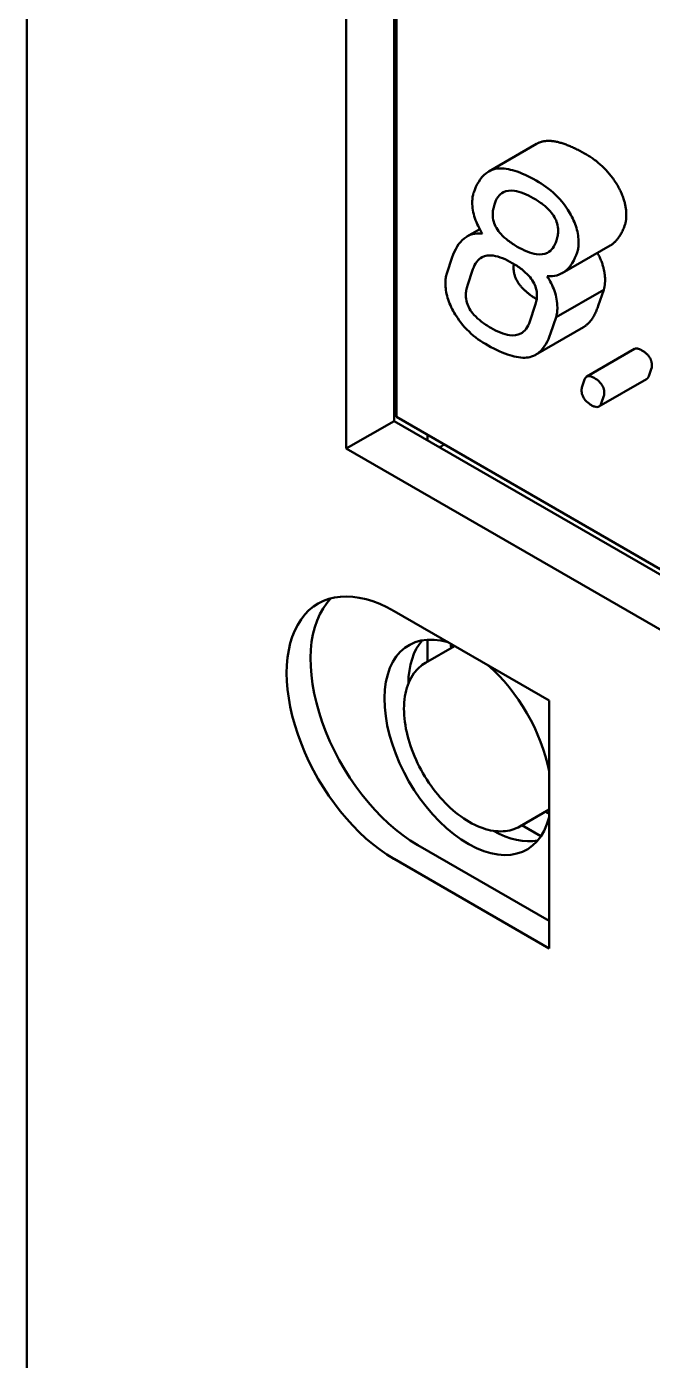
# Model space of a CAD drawing. Header units: millimetres. Extents: x 2121 to 4904, y 892 to 1933.
# Drawn here: x 3035.11 to 3048.36, y 1672.46 to 1700.71 of the extents above; entities that cross this region are included whole.
import ezdxf

# ---------------------------------------------------------------- set-up
doc = ezdxf.new("R2010")
doc.units = ezdxf.units.MM
doc.header["$LTSCALE"] = 1.8
doc.layers.add('외형선(ISO)', color=7, linetype='Continuous', lineweight=50)

msp = doc.modelspace()

# ---------------------------------------------------------------- linework, layer by layer
at = {"layer": '외형선(ISO)', "color": 7}
for p, q in [((3035.111, 1515.582), (3035.111, 1719.707)), ((3041.879, 1691.771), (3041.879, 1704.601)), ((3042.889, 1704.018), (3042.889, 1692.354)), ((3042.94, 1692.441), (3042.94, 1703.989)), ((3045.905, 1698.225), (3044.895, 1697.642)), ((3044.703, 1696.42), (3044.432, 1696.264)), ((3047.463, 1696.071), (3046.452, 1695.488)), ((3044.122, 1695.823), (3044.007, 1695.478)), ((3044.446, 1695.225), (3044.561, 1695.57)), ((3047.331, 1695.137), (3046.321, 1694.554)), ((3047.331, 1695.137), (3047.214, 1694.794)), ((3045.88, 1694.809), (3045.765, 1694.464)), ((3046.204, 1694.21), (3046.321, 1694.554)), ((3046.898, 1694.342), (3045.888, 1693.759)), ((3047.98, 1693.881), (3046.97, 1693.297)), ((3048.344, 1693.475), (3048.285, 1693.308)), ((3046.925, 1693.233), (3046.869, 1693.065)), ((3048.239, 1693.245), (3047.229, 1692.662)), ((3047.275, 1692.725), (3047.334, 1692.891)), ((3041.879, 1691.771), (3042.889, 1692.354)), ((3042.889, 1692.354), (3067.133, 1678.357)), ((3067.133, 1678.474), (3042.94, 1692.441)), ((3043.596, 1691.946), (3043.596, 1692.062)), ((3067.133, 1677.19), (3041.879, 1691.771)), ((3043.951, 1691.857), (3043.885, 1691.819)), ((3042.889, 1688.33), (3046.172, 1686.434)), ((3043.596, 1687.257), (3043.596, 1687.723)), ((3044.172, 1687.589), (3043.556, 1687.233)), ((3046.172, 1686.434), (3046.172, 1681.185)), ((3046.172, 1684.125), (3045.556, 1683.769)), ((3046, 1683.559), (3045.596, 1683.792)), ((3043.394, 1683.373), (3046.172, 1681.769)), ((3046.172, 1681.185), (3042.889, 1683.081))]:
    msp.add_line(p, q, dxfattribs=at)
for centre, major_axis, start_param, end_param in [((3042.889, 1685.705), (-1.607, 2.784), 5.497787, 8.63938), ((3043.394, 1685.997), (-1.607, 2.784), 0.157789, 2.356194), ((3044.455, 1685.443), (1.25, -2.165), 2.595813, 6.828965), ((3044.96, 1685.735), (-1.25, 2.165), 0.203431, 0.766417), ((3044.455, 1685.443), (1.25, -2.165), 1.025017, 2.116576), ((3044.96, 1685.735), (1.25, -2.165), 5.516769, 6.079755)]:
    msp.add_ellipse(centre, major_axis=major_axis, ratio=0.57735, start_param=start_param, end_param=end_param, dxfattribs=at)
for points, degree, knots in [([(3045.905, 1698.225), (3045.979, 1698.268), (3046.384, 1698.336), (3046.963, 1698.001)], 2, [0.733564, 0.733564, 0.733564, 1, 2, 2, 2]), ([(3045.953, 1697.418), (3045.801, 1697.506), (3045.644, 1697.584), (3045.37, 1697.681), (3045.247, 1697.708), (3045.05, 1697.705), (3044.94, 1697.685), (3044.716, 1697.505), (3044.634, 1697.359), (3044.576, 1697.193)], 3, [-0.2492526, -0.2492526, -0.2492526, -0.2492526, -0.1695753, -0.1695753, -0.1037794, -0.1037794, -0.0540017, -0.0540017, 0, 0, 0, 0]), ([(3046.798, 1696.131), (3046.798, 1696.231), (3046.784, 1696.338), (3046.718, 1696.555), (3046.672, 1696.658), (3046.563, 1696.845), (3046.479, 1696.973), (3046.226, 1697.237), (3046.09, 1697.339), (3045.953, 1697.418)], 3, [-0.1759804, -0.1759804, -0.1759804, -0.1759804, -0.1269658, -0.1269658, -0.0809876, -0.0809876, -0.0404742, -0.0404742, 0, 0, 0, 0]), ([(3044.576, 1697.193), (3044.565, 1697.166), (3044.558, 1697.135), (3044.548, 1697.067), (3044.546, 1697.029), (3044.546, 1696.989)], 3, [-0.01923036, -0.01923036, -0.01923036, -0.01923036, -0.01013747, -0.01013747, 0, 0, 0, 0]), ([(3044.546, 1696.989), (3044.546, 1696.936), (3044.551, 1696.881), (3044.569, 1696.768), (3044.583, 1696.712), (3044.639, 1696.541), (3044.693, 1696.43), (3044.758, 1696.323)], 3, [-0.05306697, -0.05306697, -0.05306697, -0.05306697, -0.03943906, -0.03943906, -0.02626191, -0.02626191, 0, 0, 0, 0]), ([(3045.014, 1696.94), (3045.034, 1697.001), (3045.06, 1697.056), (3045.125, 1697.145), (3045.163, 1697.178), (3045.274, 1697.236), (3045.352, 1697.244), (3045.564, 1697.215), (3045.704, 1697.154), (3045.839, 1697.076)], 3, [-0.1051104, -0.1051104, -0.1051104, -0.1051104, -0.0856042, -0.0856042, -0.0673949, -0.0673949, -0.040092, -0.040092, 0, 0, 0, 0]), ([(3045.839, 1697.076), (3045.905, 1697.037), (3045.975, 1696.993), (3046.093, 1696.901), (3046.146, 1696.854), (3046.228, 1696.761), (3046.26, 1696.719), (3046.312, 1696.629), (3046.33, 1696.586), (3046.359, 1696.487), (3046.365, 1696.436), (3046.365, 1696.388)], 3, [-0.06957685, -0.06957685, -0.06957685, -0.06957685, -0.04972908, -0.04972908, -0.03398166, -0.03398166, -0.02271437, -0.02271437, -0.01241075, -0.01241075, 0, 0, 0, 0]), ([(3044.979, 1696.733), (3044.979, 1696.767), (3044.982, 1696.801), (3044.994, 1696.87), (3045.004, 1696.906), (3045.014, 1696.94)], 3, [-0.01971232, -0.01971232, -0.01971232, -0.01971232, -0.0107891, -0.0107891, 0, 0, 0, 0]), ([(3045.5, 1696.048), (3045.434, 1696.086), (3045.366, 1696.13), (3045.25, 1696.22), (3045.198, 1696.266), (3045.116, 1696.358), (3045.084, 1696.4), (3045.033, 1696.489), (3045.014, 1696.533), (3044.985, 1696.632), (3044.979, 1696.684), (3044.979, 1696.733)], 3, [-0.06908407, -0.06908407, -0.06908407, -0.06908407, -0.0495896, -0.0495896, -0.03407812, -0.03407812, -0.02283564, -0.02283564, -0.01249575, -0.01249575, 0, 0, 0, 0]), ([(3044.758, 1696.323), (3044.684, 1696.332), (3044.614, 1696.328), (3044.484, 1696.295), (3044.426, 1696.265), (3044.258, 1696.133), (3044.178, 1695.989), (3044.122, 1695.823)], 3, [-0.100957, -0.100957, -0.100957, -0.100957, -0.0772493, -0.0772493, -0.0533747, -0.0533747, 0, 0, 0, 0]), ([(3046.33, 1696.18), (3046.311, 1696.119), (3046.285, 1696.064), (3046.22, 1695.976), (3046.182, 1695.943), (3046.07, 1695.886), (3045.992, 1695.877), (3045.777, 1695.907), (3045.636, 1695.969), (3045.5, 1696.048)], 3, [-0.105604, -0.105604, -0.105604, -0.105604, -0.0861489, -0.0861489, -0.0679576, -0.0679576, -0.0405215, -0.0405215, 0, 0, 0, 0]), ([(3046.365, 1696.388), (3046.365, 1696.353), (3046.362, 1696.319), (3046.35, 1696.251), (3046.341, 1696.214), (3046.33, 1696.18)], 3, [-0.01971232, -0.01971232, -0.01971232, -0.01971232, -0.0107891, -0.0107891, 0, 0, 0, 0]), ([(3046.769, 1695.927), (3046.779, 1695.955), (3046.786, 1695.986), (3046.796, 1696.054), (3046.798, 1696.092), (3046.798, 1696.131)], 3, [-0.01925722, -0.01925722, -0.01925722, -0.01925722, -0.01001082, -0.01001082, 0, 0, 0, 0]), ([(3044.561, 1695.57), (3044.581, 1695.63), (3044.607, 1695.684), (3044.673, 1695.77), (3044.71, 1695.803), (3044.823, 1695.861), (3044.902, 1695.87), (3045.117, 1695.841), (3045.258, 1695.78), (3045.394, 1695.701)], 3, [-0.1057103, -0.1057103, -0.1057103, -0.1057103, -0.0864105, -0.0864105, -0.0683639, -0.0683639, -0.0405221, -0.0405221, 0, 0, 0, 0]), ([(3046.133, 1695.424), (3046.206, 1695.417), (3046.275, 1695.423), (3046.404, 1695.459), (3046.462, 1695.489), (3046.63, 1695.622), (3046.711, 1695.764), (3046.769, 1695.927)], 3, [-0.1009025, -0.1009025, -0.1009025, -0.1009025, -0.0772262, -0.0772262, -0.0533057, -0.0533057, 0, 0, 0, 0]), ([(3045.394, 1695.701), (3045.46, 1695.663), (3045.528, 1695.619), (3045.644, 1695.529), (3045.696, 1695.482), (3045.778, 1695.391), (3045.81, 1695.348), (3045.861, 1695.259), (3045.88, 1695.215), (3045.909, 1695.116), (3045.915, 1695.065), (3045.915, 1695.016)], 3, [-0.06908407, -0.06908407, -0.06908407, -0.06908407, -0.0495896, -0.0495896, -0.03407812, -0.03407812, -0.02283564, -0.02283564, -0.01249575, -0.01249575, 0, 0, 0, 0]), ([(3044.007, 1695.478), (3043.997, 1695.449), (3043.99, 1695.418), (3043.98, 1695.35), (3043.978, 1695.313), (3043.978, 1695.274)], 3, [-0.01927353, -0.01927353, -0.01927353, -0.01927353, -0.00987909, -0.00987909, 0, 0, 0, 0]), ([(3046.348, 1694.759), (3046.348, 1694.816), (3046.343, 1694.875), (3046.322, 1694.994), (3046.307, 1695.054), (3046.248, 1695.221), (3046.196, 1695.325), (3046.133, 1695.424)], 3, [-0.05306065, -0.05306065, -0.05306065, -0.05306065, -0.03856375, -0.03856375, -0.02470731, -0.02470731, 0, 0, 0, 0]), ([(3043.978, 1695.274), (3043.978, 1695.177), (3043.992, 1695.075), (3044.057, 1694.858), (3044.105, 1694.752), (3044.218, 1694.557), (3044.303, 1694.428), (3044.555, 1694.166), (3044.688, 1694.065), (3044.823, 1693.988)], 3, [-0.1709096, -0.1709096, -0.1709096, -0.1709096, -0.125717, -0.125717, -0.0805637, -0.0805637, -0.0399393, -0.0399393, 0, 0, 0, 0]), ([(3044.411, 1695.018), (3044.411, 1695.054), (3044.414, 1695.089), (3044.426, 1695.159), (3044.435, 1695.193), (3044.446, 1695.225)], 3, [-0.01989755, -0.01989755, -0.01989755, -0.01989755, -0.01044879, -0.01044879, 0, 0, 0, 0]), ([(3044.938, 1694.329), (3044.871, 1694.368), (3044.801, 1694.413), (3044.683, 1694.504), (3044.63, 1694.552), (3044.548, 1694.644), (3044.516, 1694.687), (3044.465, 1694.776), (3044.446, 1694.819), (3044.417, 1694.918), (3044.411, 1694.969), (3044.411, 1695.018)], 3, [-0.06957685, -0.06957685, -0.06957685, -0.06957685, -0.04972908, -0.04972908, -0.03398166, -0.03398166, -0.02271437, -0.02271437, -0.01241075, -0.01241075, 0, 0, 0, 0]), ([(3045.915, 1695.016), (3045.915, 1694.979), (3045.912, 1694.944), (3045.9, 1694.875), (3045.891, 1694.841), (3045.88, 1694.809)], 3, [-0.01989755, -0.01989755, -0.01989755, -0.01989755, -0.01044879, -0.01044879, 0, 0, 0, 0]), ([(3046.321, 1694.554), (3046.33, 1694.583), (3046.337, 1694.615), (3046.346, 1694.684), (3046.348, 1694.721), (3046.348, 1694.759)], 3, [-0.01920575, -0.01920575, -0.01920575, -0.01920575, -0.00986769, -0.00986769, 0, 0, 0, 0]), ([(3045.765, 1694.464), (3045.745, 1694.404), (3045.718, 1694.35), (3045.653, 1694.263), (3045.615, 1694.23), (3045.504, 1694.172), (3045.425, 1694.162), (3045.211, 1694.191), (3045.073, 1694.251), (3044.938, 1694.329)], 3, [-0.1052151, -0.1052151, -0.1052151, -0.1052151, -0.0858617, -0.0858617, -0.0677944, -0.0677944, -0.0400855, -0.0400855, 0, 0, 0, 0]), ([(3044.823, 1693.988), (3044.979, 1693.898), (3045.14, 1693.818), (3045.42, 1693.72), (3045.546, 1693.693), (3045.747, 1693.699), (3045.853, 1693.721), (3046.069, 1693.9), (3046.148, 1694.047), (3046.204, 1694.21)], 3, [-0.2396282, -0.2396282, -0.2396282, -0.2396282, -0.1637242, -0.1637242, -0.1009864, -0.1009864, -0.0530192, -0.0530192, 0, 0, 0, 0]), ([(3047.128, 1693.269), (3047.106, 1693.281), (3047.084, 1693.292), (3047.044, 1693.305), (3047.026, 1693.309), (3046.99, 1693.307), (3046.974, 1693.301), (3046.944, 1693.277), (3046.932, 1693.257), (3046.925, 1693.233)], 3, [-0.02611737, -0.02611737, -0.02611737, -0.02611737, -0.01964564, -0.01964564, -0.01398276, -0.01398276, -0.0075646, -0.0075646, 0, 0, 0, 0]), ([(3046.869, 1693.065), (3046.866, 1693.059), (3046.864, 1693.052), (3046.861, 1693.034), (3046.86, 1693.023), (3046.86, 1693.012)], 3, [-0.004992203, -0.004992203, -0.004992203, -0.004992203, -0.002805938, -0.002805938, 0, 0, 0, 0]), ([(3047.34, 1692.946), (3047.34, 1692.964), (3047.339, 1692.983), (3047.333, 1693.019), (3047.328, 1693.037), (3047.314, 1693.078), (3047.304, 1693.1), (3047.274, 1693.148), (3047.255, 1693.17), (3047.201, 1693.222), (3047.163, 1693.248), (3047.128, 1693.269)], 3, [-0.03089014, -0.03089014, -0.03089014, -0.03089014, -0.0262839, -0.0262839, -0.02217317, -0.02217317, -0.01685765, -0.01685765, -0.01049185, -0.01049185, 0, 0, 0, 0]), ([(3046.86, 1693.012), (3046.86, 1692.994), (3046.861, 1692.975), (3046.867, 1692.939), (3046.871, 1692.921), (3046.886, 1692.88), (3046.896, 1692.858), (3046.926, 1692.81), (3046.945, 1692.788), (3046.999, 1692.736), (3047.037, 1692.71), (3047.072, 1692.689)], 3, [-0.03089014, -0.03089014, -0.03089014, -0.03089014, -0.0262839, -0.0262839, -0.02217317, -0.02217317, -0.01685765, -0.01685765, -0.01049185, -0.01049185, 0, 0, 0, 0]), ([(3047.334, 1692.891), (3047.336, 1692.898), (3047.338, 1692.906), (3047.34, 1692.924), (3047.34, 1692.935), (3047.34, 1692.946)], 3, [-0.004892519, -0.004892519, -0.004892519, -0.004892519, -0.002791626, -0.002791626, 0, 0, 0, 0]), ([(3047.072, 1692.689), (3047.093, 1692.677), (3047.114, 1692.667), (3047.152, 1692.654), (3047.169, 1692.651), (3047.206, 1692.651), (3047.223, 1692.656), (3047.255, 1692.681), (3047.267, 1692.701), (3047.275, 1692.725)], 3, [-0.02605506, -0.02605506, -0.02605506, -0.02605506, -0.01989248, -0.01989248, -0.01444439, -0.01444439, -0.0078256, -0.0078256, 0, 0, 0, 0]), ([(3044.098, 1687.546), (3044.097, 1687.552), (3044.097, 1687.558), (3044.096, 1687.587), (3044.095, 1687.61), (3044.095, 1687.634)], 3, [4.65906755, 4.65906755, 4.65906755, 4.65906755, 4.66567461, 4.66567461, 4.69194754, 4.69194754, 4.69194754, 4.69194754]), ([(3045.556, 1683.769), (3045.449, 1683.707), (3045.327, 1683.672), (3045.062, 1683.657), (3044.918, 1683.679), (3044.617, 1683.782), (3044.46, 1683.866), (3044.154, 1684.087), (3044.005, 1684.225), (3043.732, 1684.538), (3043.608, 1684.712), (3043.395, 1685.082), (3043.307, 1685.276), (3043.174, 1685.668), (3043.13, 1685.864), (3043.092, 1686.241), (3043.098, 1686.422), (3043.164, 1686.747), (3043.224, 1686.892), (3043.378, 1687.103), (3043.461, 1687.178), (3043.556, 1687.233)], 3, [2.356194, 2.356194, 2.356194, 2.356194, 2.637619, 2.637619, 2.939347, 2.939347, 3.266873, 3.266873, 3.598983, 3.598983, 3.929174, 3.929174, 4.25844, 4.25844, 4.58865, 4.58865, 4.920765, 4.920765, 5.248016, 5.248016, 5.497787, 5.497787, 5.497787, 5.497787])]:
    msp.add_open_spline(points, degree=degree, knots=knots, dxfattribs=at)
for points, degree in [([(3046.963, 1698.001), (3047.331, 1697.788), (3047.808, 1697.068), (3047.808, 1696.714)], 2), ([(3047.808, 1696.714), (3047.808, 1696.592), (3047.779, 1696.51)], 2), ([(3047.779, 1696.51), (3047.665, 1696.188), (3047.463, 1696.071)], 2), ([(3047.196, 1695.918), (3047.358, 1695.626), (3047.358, 1695.343)], 2), ([(3045.426, 1695.682), (3045.421, 1695.642), (3045.421, 1695.601)], 2), ([(3045.421, 1695.601), (3045.421, 1695.231), (3045.91, 1694.935)], 2), ([(3047.358, 1695.343), (3047.358, 1695.224), (3047.331, 1695.137)], 2), ([(3047.214, 1694.794), (3047.1, 1694.459), (3046.898, 1694.342)], 2), ([(3047.98, 1693.881), (3048.035, 1693.912), (3048.138, 1693.852)], 2), ([(3048.138, 1693.852), (3048.35, 1693.73), (3048.35, 1693.529)], 2), ([(3048.285, 1693.308), (3048.269, 1693.263), (3048.239, 1693.245)], 2), ([(3048.35, 1693.529), (3048.35, 1693.492), (3048.344, 1693.475)], 2), ([(3043.852, 1691.798), (3043.863, 1691.806), (3043.874, 1691.813), (3043.885, 1691.819)], 3), ([(3046.172, 1684.035), (3046.147, 1684.051), (3046.122, 1684.066), (3046.098, 1684.082)], 3)]:
    msp.add_open_spline(points, degree=degree, dxfattribs=at)

doc.saveas('drawing.dxf')
